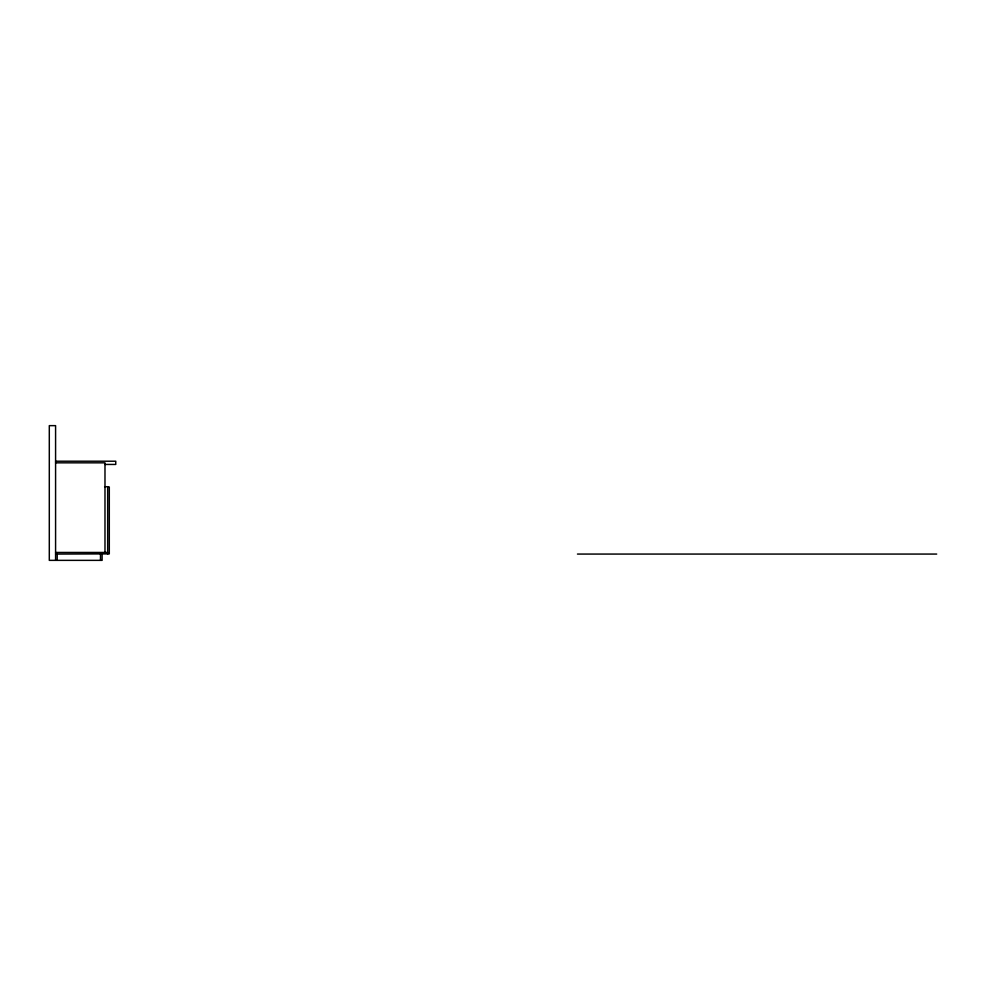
<?xml version="1.0" encoding="UTF-8"?>
<svg xmlns="http://www.w3.org/2000/svg" width="986" height="986" viewBox="0 0 986 986"><rect width="100%" height="100%" fill="white"/><g stroke="black" fill="none" stroke-linecap="round" stroke-linejoin="round"><path stroke-width="1.48" d="M55.586 461.214L115.756 461.214L115.756 464.443L104.984 464.443M55.586 462.828L104.984 462.828L104.984 552.456M104.602 486.714L107.671 486.714L107.671 554.07M107.671 486.985L109.298 486.985L109.298 553.885L55.586 554.07M55.586 552.456L107.671 552.456M577.463 554.07L936.7 554.07M102.113 554.07L102.113 560.356L49.3 560.356L49.3 425.644L55.586 425.644L55.586 560.356M100.486 554.07L100.486 560.356M57.2 554.07L57.2 560.356"/></g></svg>
